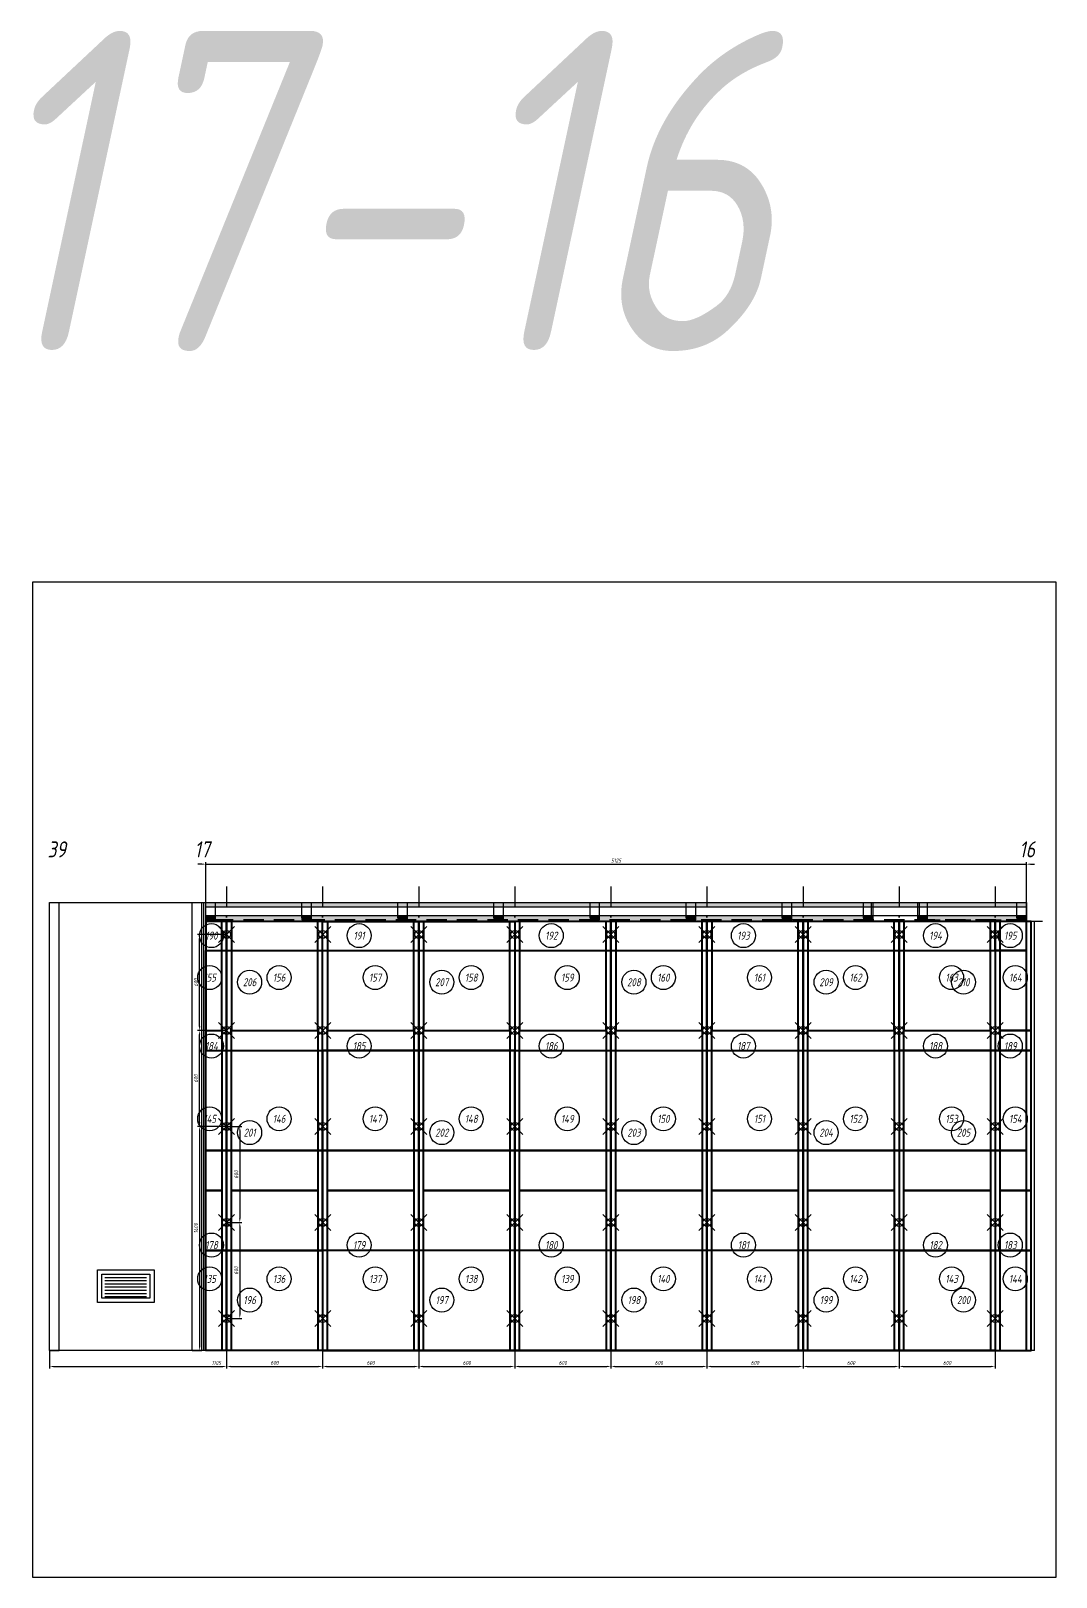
# Model space of a CAD drawing. Header units: millimetres. Extents: x -58926 to 122586, y -58688 to 8347.
# Drawn here: x 77054 to 83456, y -1320 to 8340 of the extents above; entities that cross this region are included whole.
import ezdxf
from ezdxf.enums import TextEntityAlignment as Align

# ---------------------------------------------------------------- set-up
doc = ezdxf.new("R2010")
doc.units = ezdxf.units.MM
doc.header["$PDMODE"] = 35
doc.header["$PDSIZE"] = 50
doc.linetypes.add('DASHDOT', pattern=[25.4, 12.7, -6.35, 0, -6.35])
doc.linetypes.add('DASHED', pattern=[19.05, 12.7, -6.35])
for name, color, linetype in [('01 Черновое', 7, 'Continuous'), ('02 ОВиК', 7, 'Continuous'), ('03 Потолок', 7, 'Continuous'), ('10 Перегородки', 7, 'Continuous'), ('101 Крепление', 7, 'Continuous'), ('101 Крепление размеры', 7, 'Continuous'), ('102 Звукоизоляция', 7, 'Continuous'), ('103 ГВЛ слой 1', 7, 'Continuous'), ('104 ГВЛ слой 2', 7, 'Continuous')]:
    doc.layers.add(name, color=color, linetype=linetype)
doc.layers.add('100 noprint', color=1, linetype='Continuous', plot=False)
doc.styles.get("Standard").update_dxf_attribs({"font": 'arial.ttf'})
doc.styles.add('ГОСТ-ISOCPEUR', font='isocpeui.ttf', dxfattribs={"width": 0.8})
doc.dimstyles.new('ISO-25', dxfattribs={"dimtxt": 2.5, "dimasz": 2.5, "dimexe": 1.25, "dimexo": 0.625, "dimtad": 1, "dimtxsty": 'Standard', "dimcen": 2.5, "dimadec": 0, "dimazin": 0, "dimtfac": 1, "dimtmove": 0, "dimatfit": 3, "dimfxl": 1, "dimarcsym": 0})

# ---------------------------------------------------------------- blocks, each defined once
blk = doc.blocks.new('*D245')
at = {"layer": '101 Крепление размеры', "color": 0, "lineweight": -2}
for p, q in [((78275.9, 1495.2), (78095.2, 1495.2)), ((78107.7, 1470.2), (78107.7, 120.2)), ((78275.9, 95.2), (78095.2, 95.2))]:
    blk.add_line(p, q, dxfattribs=at)
at = {"layer": '101 Крепление размеры', "color": 0}
for points in [[(78111.8, 1470.2), (78103.5, 1470.2), (78107.7, 1495.2)], [(78103.5, 120.2), (78111.8, 120.2), (78107.7, 95.2)]]:
    blk.add_solid(points, dxfattribs=at)
at = {"layer": 'Defpoints', "color": 0}
for p in [(78275.9, 1495.2), (78107.7, 95.2), (78275.9, 95.2)]:
    blk.add_point(p, dxfattribs=at)
at = {"layer": '101 Крепление размеры', "color": 0, "insert": (78085.2, 859.7), "char_height": 25, "attachment_point": 5, "rotation": 90, "style": 'ГОСТ-ISOCPEUR'}
blk.add_mtext('1400', dxfattribs=at)
blk = doc.blocks.new('*D246')
at = {"layer": '101 Крепление размеры', "color": 0, "lineweight": -2}
for p, q in [((78275.9, 2095.2), (78095.2, 2095.2)), ((78107.7, 1520.2), (78107.7, 2070.2)), ((78275.9, 1495.2), (78095.2, 1495.2))]:
    blk.add_line(p, q, dxfattribs=at)
at = {"layer": '101 Крепление размеры', "color": 0}
for points in [[(78111.8, 2070.2), (78103.5, 2070.2), (78107.7, 2095.2)], [(78103.5, 1520.2), (78111.8, 1520.2), (78107.7, 1495.2)]]:
    blk.add_solid(points, dxfattribs=at)
at = {"layer": 'Defpoints', "color": 0}
for p in [(78107.7, 2095.2), (78275.9, 2095.2), (78275.9, 1495.2)]:
    blk.add_point(p, dxfattribs=at)
at = {"layer": '101 Крепление размеры', "color": 0, "insert": (78085.2, 1795.2), "char_height": 25, "attachment_point": 5, "rotation": 90, "style": 'ГОСТ-ISOCPEUR'}
blk.add_mtext('600', dxfattribs=at)
blk = doc.blocks.new('*D247')
at = {"layer": '101 Крепление размеры', "color": 0, "lineweight": -2}
for p, q in [((78275.9, 2695.2), (78095.2, 2695.2)), ((78107.7, 2120.2), (78107.7, 2670.2)), ((78275.9, 2095.2), (78095.2, 2095.2))]:
    blk.add_line(p, q, dxfattribs=at)
at = {"layer": '101 Крепление размеры', "color": 0}
for points in [[(78111.8, 2670.2), (78103.5, 2670.2), (78107.7, 2695.2)], [(78103.5, 2120.2), (78111.8, 2120.2), (78107.7, 2095.2)]]:
    blk.add_solid(points, dxfattribs=at)
at = {"layer": 'Defpoints', "color": 0}
for p in [(78107.7, 2695.2), (78275.9, 2695.2), (78275.9, 2095.2)]:
    blk.add_point(p, dxfattribs=at)
at = {"layer": '101 Крепление размеры', "color": 0, "insert": (78085.2, 2395.2), "char_height": 25, "attachment_point": 5, "rotation": 90, "style": 'ГОСТ-ISOCPEUR'}
blk.add_mtext('600', dxfattribs=at)
blk = doc.blocks.new('*D248')
at = {"layer": '101 Крепление размеры', "color": 0, "lineweight": -2}
for p, q in [((78275.2, 1495.2), (78371.1, 1495.2)), ((78358.6, 1470.2), (78358.6, 920.2)), ((78275.9, 895.2), (78371.1, 895.2))]:
    blk.add_line(p, q, dxfattribs=at)
at = {"layer": '101 Крепление размеры', "color": 0}
for points in [[(78362.8, 1470.2), (78354.4, 1470.2), (78358.6, 1495.2)], [(78354.4, 920.2), (78362.8, 920.2), (78358.6, 895.2)]]:
    blk.add_solid(points, dxfattribs=at)
at = {"layer": 'Defpoints', "color": 0}
for p in [(78275.2, 1495.2), (78275.9, 895.2), (78358.6, 895.2)]:
    blk.add_point(p, dxfattribs=at)
at = {"layer": '101 Крепление размеры', "color": 0, "insert": (78336.1, 1195.2), "char_height": 25, "attachment_point": 5, "rotation": 90, "style": 'ГОСТ-ISOCPEUR'}
blk.add_mtext('600', dxfattribs=at)
blk = doc.blocks.new('*D249')
at = {"layer": '101 Крепление размеры', "color": 0, "lineweight": -2}
for p, q in [((78275.9, 895.2), (78371.1, 895.2)), ((78358.6, 870.2), (78358.6, 320.2)), ((78275.9, 295.2), (78371.1, 295.2))]:
    blk.add_line(p, q, dxfattribs=at)
at = {"layer": '101 Крепление размеры', "color": 0}
for points in [[(78362.8, 870.2), (78354.4, 870.2), (78358.6, 895.2)], [(78354.4, 320.2), (78362.8, 320.2), (78358.6, 295.2)]]:
    blk.add_solid(points, dxfattribs=at)
at = {"layer": 'Defpoints', "color": 0}
for p in [(78275.9, 895.2), (78275.9, 295.2), (78358.6, 295.2)]:
    blk.add_point(p, dxfattribs=at)
at = {"layer": '101 Крепление размеры', "color": 0, "insert": (78336.1, 595.2), "char_height": 25, "attachment_point": 5, "rotation": 90, "style": 'ГОСТ-ISOCPEUR'}
blk.add_mtext('600', dxfattribs=at)
blk = doc.blocks.new('*D250')
at = {"layer": '101 Крепление размеры', "color": 0, "lineweight": -2}
for p, q in [((77170.9, 95.2), (77170.9, -17.5)), ((78275.9, 95.2), (78275.9, -17.5)), ((77195.9, -5), (78250.9, -5))]:
    blk.add_line(p, q, dxfattribs=at)
at = {"layer": '101 Крепление размеры', "color": 0}
for points in [[(77195.9, -0.9), (77195.9, -9.2), (77170.9, -5)], [(78250.9, -9.2), (78250.9, -0.9), (78275.9, -5)]]:
    blk.add_solid(points, dxfattribs=at)
at = {"layer": 'Defpoints', "color": 0}
for p in [(77170.9, 95.2), (78275.9, 95.2), (78275.9, -5)]:
    blk.add_point(p, dxfattribs=at)
at = {"layer": '101 Крепление размеры', "color": 0, "insert": (78211.9, 17.5), "char_height": 25, "attachment_point": 5, "style": 'ГОСТ-ISOCPEUR'}
blk.add_mtext('1105', dxfattribs=at)
blk = doc.blocks.new('*D251')
at = {"layer": '101 Крепление размеры', "color": 0, "lineweight": -2}
for p, q in [((78275.9, 95.2), (78275.9, -16.8)), ((78875.9, 95.2), (78875.9, -16.8)), ((78300.9, -4.3), (78850.9, -4.3))]:
    blk.add_line(p, q, dxfattribs=at)
at = {"layer": '101 Крепление размеры', "color": 0}
for points in [[(78300.9, -0.1), (78300.9, -8.4), (78275.9, -4.3)], [(78850.9, -8.4), (78850.9, -0.1), (78875.9, -4.3)]]:
    blk.add_solid(points, dxfattribs=at)
at = {"layer": 'Defpoints', "color": 0}
for p in [(78275.9, 95.2), (78875.9, 95.2), (78875.9, -4.3)]:
    blk.add_point(p, dxfattribs=at)
at = {"layer": '101 Крепление размеры', "color": 0, "insert": (78575.9, 18.2), "char_height": 25, "attachment_point": 5, "style": 'ГОСТ-ISOCPEUR'}
blk.add_mtext('600', dxfattribs=at)
blk = doc.blocks.new('*D252')
at = {"layer": '101 Крепление размеры', "color": 0, "lineweight": -2}
for p, q in [((78875.9, 95.2), (78875.9, -16.8)), ((79475.9, 95.2), (79475.9, -16.8)), ((78900.9, -4.3), (79450.9, -4.3))]:
    blk.add_line(p, q, dxfattribs=at)
at = {"layer": '101 Крепление размеры', "color": 0}
for points in [[(78900.9, -0.1), (78900.9, -8.4), (78875.9, -4.3)], [(79450.9, -8.4), (79450.9, -0.1), (79475.9, -4.3)]]:
    blk.add_solid(points, dxfattribs=at)
at = {"layer": 'Defpoints', "color": 0}
for p in [(78875.9, 95.2), (79475.9, 95.2), (79475.9, -4.3)]:
    blk.add_point(p, dxfattribs=at)
at = {"layer": '101 Крепление размеры', "color": 0, "insert": (79175.9, 18.2), "char_height": 25, "attachment_point": 5, "style": 'ГОСТ-ISOCPEUR'}
blk.add_mtext('600', dxfattribs=at)
blk = doc.blocks.new('*D253')
at = {"layer": '101 Крепление размеры', "color": 0, "lineweight": -2}
for p, q in [((79475.9, 95.2), (79475.9, -16.8)), ((80075.9, 95.2), (80075.9, -16.8)), ((79500.9, -4.3), (80050.9, -4.3))]:
    blk.add_line(p, q, dxfattribs=at)
at = {"layer": '101 Крепление размеры', "color": 0}
for points in [[(79500.9, -0.1), (79500.9, -8.4), (79475.9, -4.3)], [(80050.9, -8.4), (80050.9, -0.1), (80075.9, -4.3)]]:
    blk.add_solid(points, dxfattribs=at)
at = {"layer": 'Defpoints', "color": 0}
for p in [(79475.9, 95.2), (80075.9, 95.2), (80075.9, -4.3)]:
    blk.add_point(p, dxfattribs=at)
at = {"layer": '101 Крепление размеры', "color": 0, "insert": (79775.9, 18.2), "char_height": 25, "attachment_point": 5, "style": 'ГОСТ-ISOCPEUR'}
blk.add_mtext('600', dxfattribs=at)
blk = doc.blocks.new('*D254')
at = {"layer": '101 Крепление размеры', "color": 0, "lineweight": -2}
for p, q in [((80075.9, 95.2), (80075.9, -16.8)), ((80675.9, 95.2), (80675.9, -16.8)), ((80100.9, -4.3), (80650.9, -4.3))]:
    blk.add_line(p, q, dxfattribs=at)
at = {"layer": '101 Крепление размеры', "color": 0}
for points in [[(80100.9, -0.1), (80100.9, -8.4), (80075.9, -4.3)], [(80650.9, -8.4), (80650.9, -0.1), (80675.9, -4.3)]]:
    blk.add_solid(points, dxfattribs=at)
at = {"layer": 'Defpoints', "color": 0}
for p in [(80075.9, 95.2), (80675.9, 95.2), (80675.9, -4.3)]:
    blk.add_point(p, dxfattribs=at)
at = {"layer": '101 Крепление размеры', "color": 0, "insert": (80375.9, 18.2), "char_height": 25, "attachment_point": 5, "style": 'ГОСТ-ISOCPEUR'}
blk.add_mtext('600', dxfattribs=at)
blk = doc.blocks.new('*D255')
at = {"layer": '101 Крепление размеры', "color": 0, "lineweight": -2}
for p, q in [((80675.9, 95.2), (80675.9, -16.8)), ((81275.9, 95.2), (81275.9, -16.8)), ((80700.9, -4.3), (81250.9, -4.3))]:
    blk.add_line(p, q, dxfattribs=at)
at = {"layer": '101 Крепление размеры', "color": 0}
for points in [[(80700.9, -0.1), (80700.9, -8.4), (80675.9, -4.3)], [(81250.9, -8.4), (81250.9, -0.1), (81275.9, -4.3)]]:
    blk.add_solid(points, dxfattribs=at)
at = {"layer": 'Defpoints', "color": 0}
for p in [(80675.9, 95.2), (81275.9, 95.2), (81275.9, -4.3)]:
    blk.add_point(p, dxfattribs=at)
at = {"layer": '101 Крепление размеры', "color": 0, "insert": (80975.9, 18.2), "char_height": 25, "attachment_point": 5, "style": 'ГОСТ-ISOCPEUR'}
blk.add_mtext('600', dxfattribs=at)
blk = doc.blocks.new('*D256')
at = {"layer": '101 Крепление размеры', "color": 0, "lineweight": -2}
for p, q in [((81275.9, 95.2), (81275.9, -16.8)), ((81875.9, 95.2), (81875.9, -16.8)), ((81300.9, -4.3), (81850.9, -4.3))]:
    blk.add_line(p, q, dxfattribs=at)
at = {"layer": '101 Крепление размеры', "color": 0}
for points in [[(81300.9, -0.1), (81300.9, -8.4), (81275.9, -4.3)], [(81850.9, -8.4), (81850.9, -0.1), (81875.9, -4.3)]]:
    blk.add_solid(points, dxfattribs=at)
at = {"layer": 'Defpoints', "color": 0}
for p in [(81275.9, 95.2), (81875.9, 95.2), (81875.9, -4.3)]:
    blk.add_point(p, dxfattribs=at)
at = {"layer": '101 Крепление размеры', "color": 0, "insert": (81575.9, 18.2), "char_height": 25, "attachment_point": 5, "style": 'ГОСТ-ISOCPEUR'}
blk.add_mtext('600', dxfattribs=at)
blk = doc.blocks.new('*D257')
at = {"layer": '101 Крепление размеры', "color": 0, "lineweight": -2}
for p, q in [((81875.9, 95.2), (81875.9, -16.8)), ((82475.9, 95.2), (82475.9, -16.8)), ((81900.9, -4.3), (82450.9, -4.3))]:
    blk.add_line(p, q, dxfattribs=at)
at = {"layer": '101 Крепление размеры', "color": 0}
for points in [[(81900.9, -0.1), (81900.9, -8.4), (81875.9, -4.3)], [(82450.9, -8.4), (82450.9, -0.1), (82475.9, -4.3)]]:
    blk.add_solid(points, dxfattribs=at)
at = {"layer": 'Defpoints', "color": 0}
for p in [(81875.9, 95.2), (82475.9, 95.2), (82475.9, -4.3)]:
    blk.add_point(p, dxfattribs=at)
at = {"layer": '101 Крепление размеры', "color": 0, "insert": (82175.9, 18.2), "char_height": 25, "attachment_point": 5, "style": 'ГОСТ-ISOCPEUR'}
blk.add_mtext('600', dxfattribs=at)
blk = doc.blocks.new('*D258')
at = {"layer": '101 Крепление размеры', "color": 0, "lineweight": -2}
for p, q in [((82475.9, 95.2), (82475.9, -16.8)), ((83075.9, 95.2), (83075.9, -16.8)), ((82500.9, -4.3), (83050.9, -4.3))]:
    blk.add_line(p, q, dxfattribs=at)
at = {"layer": '101 Крепление размеры', "color": 0}
for points in [[(82500.9, -0.1), (82500.9, -8.4), (82475.9, -4.3)], [(83050.9, -8.4), (83050.9, -0.1), (83075.9, -4.3)]]:
    blk.add_solid(points, dxfattribs=at)
at = {"layer": 'Defpoints', "color": 0}
for p in [(82475.9, 95.2), (83075.9, 95.2), (83075.9, -4.3)]:
    blk.add_point(p, dxfattribs=at)
at = {"layer": '101 Крепление размеры', "color": 0, "insert": (82775.9, 18.2), "char_height": 25, "attachment_point": 5, "style": 'ГОСТ-ISOCPEUR'}
blk.add_mtext('600', dxfattribs=at)
blk = doc.blocks.new('*D414')
at = {"layer": '01 Черновое', "color": 0, "lineweight": -2}
for p, q in [((78120.9, 3134.1), (78095.9, 3134.1)), ((78145.9, 2895.2), (78145.9, 3146.6)), ((78145.9, 3134.1), (83270.9, 3134.1)), ((83270.9, 2895.2), (83270.9, 3146.6)), ((83295.9, 3134.1), (83320.9, 3134.1))]:
    blk.add_line(p, q, dxfattribs=at)
at = {"layer": '01 Черновое', "color": 0}
for points in [[(78120.9, 3129.9), (78120.9, 3138.3), (78145.9, 3134.1)], [(83295.9, 3138.3), (83295.9, 3129.9), (83270.9, 3134.1)]]:
    blk.add_solid(points, dxfattribs=at)
at = {"layer": 'Defpoints', "color": 0}
for p in [(83270.9, 3134.1), (78145.9, 2895.2), (83270.9, 2895.2)]:
    blk.add_point(p, dxfattribs=at)
at = {"layer": '01 Черновое', "color": 0, "insert": (80708.4, 3156.6), "char_height": 25, "attachment_point": 5, "style": 'ГОСТ-ISOCPEUR'}
blk.add_mtext('5125', dxfattribs=at)

msp = doc.modelspace()

# ---------------------------------------------------------------- hatches: boundary and pattern name
at = {"layer": '03 Потолок', "lineweight": -2}
for points in [[(83270.867, 2867.176), (83270.867, 2895.176), (78145.867, 2895.176), (78145.867, 2867.176)], [(78205.867, 2785.176), (78205.867, 2812.176), (78145.867, 2812.176), (78145.867, 2785.176)], [(78805.867, 2785.176), (78805.867, 2812.176), (78745.867, 2812.176), (78745.867, 2785.176)], [(79405.867, 2785.176), (79405.867, 2812.176), (79345.867, 2812.176), (79345.867, 2785.176)], [(80005.867, 2785.176), (80005.867, 2812.176), (79945.867, 2812.176), (79945.867, 2785.176)], [(80605.867, 2785.176), (80605.867, 2812.176), (80545.867, 2812.176), (80545.867, 2785.176)], [(81205.867, 2785.176), (81205.867, 2812.176), (81145.867, 2812.176), (81145.867, 2785.176)], [(81805.867, 2785.176), (81805.867, 2812.176), (81745.867, 2812.176), (81745.867, 2785.176)], [(82313.367, 2785.176), (82313.367, 2812.176), (82253.367, 2812.176), (82253.367, 2785.176)], [(82653.367, 2785.176), (82653.367, 2812.176), (82593.367, 2812.176), (82593.367, 2785.176)], [(83210.867, 2785.176), (83210.867, 2812.176), (82653.367, 2812.176), (82653.367, 2785.176)], [(83270.867, 2785.176), (83270.867, 2812.176), (83210.867, 2812.176), (83210.867, 2785.176)]]:
    msp.add_hatch(color=256, dxfattribs=at).paths.add_polyline_path(points)
h = msp.add_hatch(color=256, dxfattribs=at)
h.paths.add_polyline_path([(82253.367, 2785.176), (82253.367, 2812.176), (81805.867, 2812.176), (81805.867, 2785.176)])
h.paths.add_polyline_path([(81745.867, 2785.176), (81745.867, 2812.176), (81205.867, 2812.176), (81205.867, 2785.176)])
h.paths.add_polyline_path([(81145.867, 2785.176), (81145.867, 2812.176), (80605.867, 2812.176), (80605.867, 2797.676), (80605.867, 2785.176)])
h.paths.add_polyline_path([(80545.867, 2785.176), (80545.867, 2812.176), (80005.867, 2812.176), (80005.867, 2785.176)])
h.paths.add_polyline_path([(79945.867, 2785.176), (79945.867, 2812.176), (79405.867, 2812.176), (79405.867, 2785.176)])
h.paths.add_polyline_path([(79345.867, 2785.176), (79345.867, 2812.176), (78805.867, 2812.176), (78805.867, 2797.676), (78805.867, 2785.176)])
h.paths.add_polyline_path([(78745.867, 2785.176), (78745.867, 2812.176), (78205.867, 2812.176), (78205.867, 2797.676), (78205.867, 2785.176)])

# ---------------------------------------------------------------- linework, layer by layer
at = {"layer": '01 Черновое', "linetype": 'DASHDOT', "ltscale": 10}
for p, q in [((78275.867, 2995.176), (78275.867, -4.283)), ((78875.867, 2995.176), (78875.867, -4.283)), ((79475.867, 2995.176), (79475.867, -4.283)), ((80075.867, 2995.176), (80075.867, -4.283)), ((80675.867, 2995.176), (80675.867, -4.283)), ((81275.867, 2995.176), (81275.867, -4.283)), ((81875.867, 2995.176), (81875.867, -4.283)), ((82475.867, 2995.176), (82475.867, -4.283)), ((83075.867, 2995.176), (83075.867, -4.283))]:
    msp.add_line(p, q, dxfattribs=at)
at = {"layer": '01 Черновое'}
msp.add_lwpolyline([(77170.867, 95.176), (77170.867, 2895.176), (83270.867, 2895.176), (83270.867, 95.176)], close=True, dxfattribs=at)
at = {"layer": '02 ОВиК'}
for p, q in [((77515.867, 552.176), (77775.867, 552.176)), ((77515.867, 552.176), (77775.867, 552.176)), ((77515.867, 532.176), (77775.867, 532.176)), ((77515.867, 532.176), (77775.867, 532.176)), ((77515.867, 512.176), (77775.867, 512.176)), ((77515.867, 512.176), (77775.867, 512.176)), ((77515.867, 492.176), (77775.867, 492.176)), ((77515.867, 492.176), (77775.867, 492.176)), ((77515.867, 472.176), (77775.867, 472.176)), ((77515.867, 472.176), (77775.867, 472.176)), ((77515.867, 452.176), (77775.867, 452.176)), ((77515.867, 452.176), (77775.867, 452.176)), ((77515.867, 432.176), (77775.867, 432.176)), ((77515.867, 432.176), (77775.867, 432.176))]:
    msp.add_line(p, q, dxfattribs=at)
msp.add_lwpolyline([(77468.867, 395.176), (77468.867, 599.176), (77822.867, 599.176), (77822.867, 395.176)], close=True, dxfattribs=at)
msp.add_lwpolyline([(77468.867, 395.176), (77468.867, 599.176), (77822.867, 599.176), (77822.867, 395.176)], close=True, dxfattribs=at)
at = {"layer": '02 ОВиК', "flags": 128}
msp.add_lwpolyline([(77495.867, 422.176), (77495.867, 572.176), (77795.867, 572.176), (77795.867, 422.176)], close=True, dxfattribs=at)
msp.add_lwpolyline([(77495.867, 422.176), (77495.867, 572.176), (77795.867, 572.176), (77795.867, 422.176)], close=True, dxfattribs=at)
at = {"layer": '03 Потолок', "ltscale": 10}
for p, q in [((78145.867, 2895.176), (83270.867, 2895.176)), ((78145.867, 2867.176), (83270.867, 2867.176)), ((83270.867, 2775.676), (78145.867, 2775.676)), ((83371.101, 2775.676), (78145.867, 2775.676))]:
    msp.add_line(p, q, dxfattribs=at)
at = {"layer": '03 Потолок', "lineweight": -2}
for p, q in [((78145.867, 2785.176), (78145.867, 2895.176)), ((82313.367, 2812.176), (78145.867, 2812.176)), ((78205.867, 2785.176), (78205.867, 2895.176)), ((78745.867, 2797.676), (78745.867, 2895.176)), ((78805.867, 2797.676), (78805.867, 2895.176)), ((79345.867, 2797.676), (79345.867, 2895.176)), ((79405.867, 2797.676), (79405.867, 2895.176)), ((79945.867, 2797.676), (79945.867, 2895.176)), ((80005.867, 2797.676), (80005.867, 2895.176)), ((80545.867, 2797.676), (80545.867, 2895.176)), ((80605.867, 2797.676), (80605.867, 2895.176)), ((81145.867, 2797.676), (81145.867, 2895.176)), ((81205.867, 2797.676), (81205.867, 2895.176)), ((81745.867, 2797.676), (81745.867, 2895.176)), ((81805.867, 2797.676), (81805.867, 2895.176)), ((82253.367, 2797.676), (82253.367, 2895.176)), ((82303.867, 2785.176), (82303.867, 2895.176)), ((82313.367, 2797.676), (82313.367, 2895.176)), ((83270.867, 2812.176), (82313.367, 2812.176)), ((82593.367, 2785.176), (82593.367, 2895.176)), ((82602.867, 2785.176), (82602.867, 2895.176)), ((82653.367, 2797.676), (82653.367, 2895.176)), ((83210.867, 2797.676), (83210.867, 2895.176)), ((83270.867, 2775.676), (83270.867, 2895.176))]:
    msp.add_line(p, q, dxfattribs=at)
at = {"layer": '03 Потолок', "linetype": 'DASHED', "ltscale": 10}
for p, q in [((83270.867, 2785.176), (78145.867, 2785.176)), ((82605.867, 2785.176), (83270.867, 2785.176))]:
    msp.add_line(p, q, dxfattribs=at)
at = {"layer": '03 Потолок', "lineweight": -2}
for points in [[(78205.867, 2785.176), (78205.867, 2812.176), (78145.867, 2812.176), (78145.867, 2785.176)], [(78805.867, 2785.176), (78805.867, 2812.176), (78745.867, 2812.176), (78745.867, 2785.176)], [(79405.867, 2785.176), (79405.867, 2812.176), (79345.867, 2812.176), (79345.867, 2785.176)], [(80005.867, 2785.176), (80005.867, 2812.176), (79945.867, 2812.176), (79945.867, 2785.176)], [(80605.867, 2785.176), (80605.867, 2812.176), (80545.867, 2812.176), (80545.867, 2785.176)], [(81205.867, 2785.176), (81205.867, 2812.176), (81145.867, 2812.176), (81145.867, 2785.176)], [(81805.867, 2785.176), (81805.867, 2812.176), (81745.867, 2812.176), (81745.867, 2785.176)], [(82313.367, 2785.176), (82313.367, 2812.176), (82253.367, 2812.176), (82253.367, 2785.176)], [(82653.367, 2785.176), (82653.367, 2812.176), (82593.367, 2812.176), (82593.367, 2785.176)], [(83270.867, 2785.176), (83270.867, 2812.176), (83210.867, 2812.176), (83210.867, 2785.176)]]:
    msp.add_lwpolyline(points, close=True, dxfattribs=at)
at = {"layer": '10 Перегородки'}
for p, q in [((77170.867, 95.176), (77170.867, 2895.176)), ((77170.867, 2895.176), (77230.867, 2895.176)), ((77230.867, 95.176), (77230.867, 2895.176)), ((78060.867, 95.176), (78060.867, 2895.176)), ((78060.867, 2895.176), (78120.867, 2895.176)), ((78120.867, 95.176), (78120.867, 2895.176)), ((78133.367, 95.176), (78133.367, 2895.176)), ((78145.867, 95.176), (78145.867, 2895.176)), ((77170.867, 95.176), (77230.867, 95.176)), ((78060.867, 95.176), (78120.867, 95.176))]:
    msp.add_line(p, q, dxfattribs=at)
at = {"layer": '10 Перегородки', "linetype": 'Continuous', "ltscale": 10}
for p, q in [((83300.867, 2775.676), (83300.867, 95.176)), ((83320.867, 95.176), (83320.867, 2775.676)), ((83320.867, 95.176), (83270.867, 95.176))]:
    msp.add_line(p, q, dxfattribs=at)
at = {"layer": '100 noprint'}
msp.add_lwpolyline([(77063.281, 4896.337), (77063.281, -1320.331), (83456.237, -1320.331), (83456.237, 4896.337)], close=True, dxfattribs=at)
at = {"layer": '101 Крепление', "color": 5}
for points in [[(78245.867, 2775.676), (78245.867, 95.176), (78305.867, 95.176), (78305.867, 2775.676)], [(78845.867, 2775.676), (78845.867, 95.176), (78905.867, 95.176), (78905.867, 2775.676)], [(79445.867, 2775.676), (79445.867, 95.176), (79505.867, 95.176), (79505.867, 2775.676)], [(80045.867, 2775.676), (80045.867, 95.176), (80105.867, 95.176), (80105.867, 2775.676)], [(80645.867, 2775.676), (80645.867, 95.176), (80705.867, 95.176), (80705.867, 2775.676)], [(81245.867, 2775.676), (81245.867, 95.176), (81305.867, 95.176), (81305.867, 2775.676)], [(81845.867, 2775.676), (81845.867, 95.176), (81905.867, 95.176), (81905.867, 2775.676)], [(82445.867, 2775.676), (82445.867, 95.176), (82505.867, 95.176), (82505.867, 2775.676)], [(83045.867, 2775.676), (83045.867, 95.176), (83105.867, 95.176), (83105.867, 2775.676)], [(83270.867, 2775.676), (83270.867, 95.176), (83300.867, 95.176), (83300.867, 2775.676)]]:
    msp.add_lwpolyline(points, close=True, dxfattribs=at)
for p in [(78276.18, 2695.176), (78876.18, 2695.176), (79476.18, 2695.176), (80076.18, 2695.176), (80676.18, 2695.176), (81276.18, 2695.176), (81876.18, 2695.176), (82476.18, 2695.176), (83076.18, 2695.176), (78276.18, 2095.176), (78876.18, 2095.176), (79476.18, 2095.176), (80076.18, 2095.176), (80676.18, 2095.176), (81276.18, 2095.176), (81876.18, 2095.176), (82476.18, 2095.176), (83076.18, 2095.176), (78276.18, 1495.176), (78876.18, 1495.176), (79476.18, 1495.176), (80076.18, 1495.176), (80676.18, 1495.176), (81276.18, 1495.176), (81876.18, 1495.176), (82476.18, 1495.176), (83076.18, 1495.176), (78276.18, 895.176), (78876.18, 895.176), (79476.18, 895.176), (80076.18, 895.176), (80676.18, 895.176), (81276.18, 895.176), (81876.18, 895.176), (82476.18, 895.176), (83076.18, 895.176), (78276.18, 295.176), (78876.18, 295.176), (79476.18, 295.176), (80076.18, 295.176), (80676.18, 295.176), (81276.18, 295.176), (81876.18, 295.176), (82476.18, 295.176), (83076.18, 295.176)]:
    msp.add_point(p, dxfattribs=at)
at = {"layer": '102 Звукоизоляция', "color": 74, "linetype": 'Continuous', "lineweight": 40, "ltscale": 10, "flags": 128}
for points in [[(78145.867, 2775.676), (78145.867, 2095.176), (78245.867, 2095.176), (78245.867, 2775.676)], [(78305.867, 2775.676), (78305.867, 2095.176), (78845.867, 2095.176), (78845.867, 2775.676)], [(78905.867, 2775.676), (78905.867, 2095.176), (79445.867, 2095.176), (79445.867, 2775.676)], [(79505.867, 2775.676), (79505.867, 2095.176), (80045.867, 2095.176), (80045.867, 2775.676)], [(80105.867, 2775.676), (80105.867, 2095.176), (80645.867, 2095.176), (80645.867, 2775.676)], [(80705.867, 2775.676), (80705.867, 2095.176), (81245.867, 2095.176), (81245.867, 2775.676)], [(81305.867, 2775.676), (81305.867, 2095.176), (81845.867, 2095.176), (81845.867, 2775.676)], [(81905.867, 2775.676), (81905.867, 2095.176), (82445.867, 2095.176), (82445.867, 2775.676)], [(82505.867, 2775.676), (82505.867, 2095.176), (83045.867, 2095.176), (83045.867, 2775.676)], [(83105.867, 2775.676), (83105.867, 2095.176), (83300.867, 2095.176), (83300.867, 2775.676)], [(78245.867, 2095.176), (78245.867, 1095.176), (78145.867, 1095.176), (78145.867, 2095.176)], [(78845.867, 1095.176), (78305.867, 1095.176), (78305.867, 2095.176), (78845.867, 2095.176)], [(79445.867, 1095.176), (78905.867, 1095.176), (78905.867, 2095.176), (79445.867, 2095.176)], [(80045.867, 1095.176), (79505.867, 1095.176), (79505.867, 2095.176), (80045.867, 2095.176)], [(80645.867, 1095.176), (80105.867, 1095.176), (80105.867, 2095.176), (80645.867, 2095.176)], [(81245.867, 1095.176), (80705.867, 1095.176), (80705.867, 2095.176), (81245.867, 2095.176)], [(81845.867, 1095.176), (81305.867, 1095.176), (81305.867, 2095.176), (81845.867, 2095.176)], [(82445.867, 1095.176), (81905.867, 1095.176), (81905.867, 2095.176), (82445.867, 2095.176)], [(83045.867, 1095.176), (82505.867, 1095.176), (82505.867, 2095.176), (83045.867, 2095.176)], [(83105.867, 2095.176), (83105.867, 1095.176), (83300.867, 1095.176), (83300.867, 2095.176)], [(78245.867, 1095.176), (78245.867, 95.176), (78145.867, 95.176), (78145.867, 1095.176)], [(78845.867, 95.176), (78305.867, 95.176), (78305.867, 1095.176), (78845.867, 1095.176)], [(79445.867, 95.176), (78905.867, 95.176), (78905.867, 1095.176), (79445.867, 1095.176)], [(80045.867, 95.176), (79505.867, 95.176), (79505.867, 1095.176), (80045.867, 1095.176)], [(80645.867, 95.176), (80105.867, 95.176), (80105.867, 1095.176), (80645.867, 1095.176)], [(81245.867, 95.176), (80705.867, 95.176), (80705.867, 1095.176), (81245.867, 1095.176)], [(81845.867, 95.176), (81305.867, 95.176), (81305.867, 1095.176), (81845.867, 1095.176)], [(82445.867, 95.176), (81905.867, 95.176), (81905.867, 1095.176), (82445.867, 1095.176)], [(83045.867, 95.176), (82505.867, 95.176), (82505.867, 1095.176), (83045.867, 1095.176)], [(83105.867, 1095.176), (83105.867, 95.176), (83300.867, 95.176), (83300.867, 1095.176)]]:
    msp.add_lwpolyline(points, close=True, dxfattribs=at)
at = {"layer": '102 Звукоизоляция', "color": 74}
for centre in [(78170.661, 2425.396), (78603.747, 2425.396), (79203.747, 2425.396), (79803.747, 2425.396), (80403.747, 2425.396), (81003.747, 2425.396), (81603.747, 2425.396), (82203.747, 2425.396), (82803.747, 2425.396), (83201.763, 2425.396), (78170.661, 1542.955), (78603.747, 1542.955), (79203.747, 1542.955), (79803.747, 1542.955), (80403.747, 1542.955), (81003.747, 1542.955), (81603.747, 1542.955), (82203.747, 1542.955), (82803.747, 1542.955), (83201.763, 1542.955), (78170.661, 542.955), (78603.747, 542.955), (79203.747, 542.955), (79803.747, 542.955), (80403.747, 542.955), (81003.747, 542.955), (81603.747, 542.955), (82203.747, 542.955), (82803.747, 542.955), (83201.763, 542.955)]:
    msp.add_circle(centre, 75, dxfattribs=at)
at = {"layer": '103 ГВЛ слой 1', "color": 6, "lineweight": 40}
for points in [[(78275.867, 2595.176), (78275.867, 2775.676), (78145.867, 2775.676), (78145.867, 2595.176)], [(78275.867, 2775.676), (78275.867, 2595.176), (79475.867, 2595.176), (79475.867, 2775.676)], [(79475.867, 2775.676), (79475.867, 2595.176), (80675.867, 2595.176), (80675.867, 2775.676)], [(80675.867, 2775.676), (80675.867, 2595.176), (81875.867, 2595.176), (81875.867, 2775.676)], [(81875.867, 2775.676), (81875.867, 2595.176), (83075.867, 2595.176), (83075.867, 2775.676)], [(83075.867, 2775.676), (83075.867, 2595.176), (83270.867, 2595.176), (83270.867, 2775.676)], [(78275.867, 2595.176), (78275.867, 1345.176), (78145.867, 1345.176), (78145.867, 2595.176)], [(78275.867, 2595.176), (79475.867, 2595.176), (79475.867, 1345.176), (78275.867, 1345.176)], [(79475.867, 2595.176), (80675.867, 2595.176), (80675.867, 1345.176), (79475.867, 1345.176)], [(80675.867, 2595.176), (81875.867, 2595.176), (81875.867, 1345.176), (80675.867, 1345.176)], [(81875.867, 2595.176), (83075.867, 2595.176), (83075.867, 1345.176), (81875.867, 1345.176)], [(83075.867, 2595.176), (83075.867, 1345.176), (83270.867, 1345.176), (83270.867, 2595.176)], [(78275.867, 1345.176), (78275.867, 95.176), (78145.867, 95.176), (78145.867, 1345.176)], [(78275.867, 1345.176), (79475.867, 1345.176), (79475.867, 95.176), (78275.867, 95.176)], [(79475.867, 1345.176), (80675.867, 1345.176), (80675.867, 95.176), (79475.867, 95.176)], [(80675.867, 1345.176), (81875.867, 1345.176), (81875.867, 95.176), (80675.867, 95.176)], [(81875.867, 1345.176), (83075.867, 1345.176), (83075.867, 95.176), (81875.867, 95.176)], [(83075.867, 1345.176), (83075.867, 95.176), (83270.867, 95.176), (83270.867, 1345.176)]]:
    msp.add_lwpolyline(points, close=True, dxfattribs=at)
at = {"layer": '103 ГВЛ слой 1', "color": 6}
for centre in [(78181.511, 2687.385), (79103.657, 2687.385), (80303.657, 2687.385), (81503.657, 2687.385), (82703.657, 2687.385), (83170.275, 2687.385), (78181.511, 1997.668), (79103.657, 1997.668), (80303.657, 1997.668), (81503.657, 1997.668), (82703.657, 1997.668), (83170.275, 1997.668), (78181.511, 754.168), (79103.657, 754.168), (80303.657, 754.168), (81503.657, 754.168), (82703.657, 754.168), (83170.275, 754.168)]:
    msp.add_circle(centre, 75, dxfattribs=at)
at = {"layer": '104 ГВЛ слой 2', "color": 3, "lineweight": 40}
for points in [[(78875.867, 1970.176), (78875.867, 2775.676), (78145.867, 2775.676), (78145.867, 1970.176)], [(78875.867, 1970.176), (78875.867, 2775.676), (80075.867, 2775.676), (80075.867, 1970.176)], [(80075.867, 2775.676), (80075.867, 1970.176), (81275.867, 1970.176), (81275.867, 2775.676)], [(81275.867, 2775.676), (81275.867, 1970.176), (82475.867, 1970.176), (82475.867, 2775.676)], [(82475.867, 2775.676), (82475.867, 1970.176), (83300.867, 1970.176), (83300.867, 2775.676)], [(78875.867, 1970.176), (78875.867, 720.176), (78145.867, 720.176), (78145.867, 1970.176)], [(78875.867, 1970.176), (80075.867, 1970.176), (80075.867, 720.176), (78875.867, 720.176)], [(80075.867, 1970.176), (81275.867, 1970.176), (81275.867, 720.176), (80075.867, 720.176)], [(81275.867, 1970.176), (82475.867, 1970.176), (82475.867, 720.176), (81275.867, 720.176)], [(82475.867, 1970.176), (82475.867, 720.176), (83300.867, 720.176), (83300.867, 1970.176)], [(78875.867, 720.176), (78875.867, 95.176), (78145.867, 95.176), (78145.867, 720.176)], [(78875.867, 720.176), (78875.867, 95.176), (80075.867, 95.176), (80075.867, 720.176)], [(80075.867, 720.176), (80075.867, 95.176), (81275.867, 95.176), (81275.867, 720.176)], [(81275.867, 720.176), (81275.867, 95.176), (82475.867, 95.176), (82475.867, 720.176)], [(82475.867, 720.176), (82475.867, 95.176), (83300.867, 95.176), (83300.867, 720.176)]]:
    msp.add_lwpolyline(points, close=True, dxfattribs=at)
at = {"layer": '104 ГВЛ слой 2', "color": 3}
for centre in [(78419.892, 2396.347), (79619.892, 2396.347), (80819.892, 2396.347), (82019.892, 2396.347), (82878.554, 2396.347), (78419.892, 1456.704), (79619.892, 1456.704), (80819.892, 1456.704), (82019.892, 1456.704), (82878.554, 1456.704), (78419.892, 410.504), (79619.892, 410.504), (80819.892, 410.504), (82019.892, 410.504), (82878.554, 410.504)]:
    msp.add_circle(centre, 75, dxfattribs=at)

# ---------------------------------------------------------------- texts
at = {"layer": '01 Черновое', "style": 'ГОСТ-ISOCPEUR', "width": 0.8}
for s, p in [('39', (77215.311, 3226.61)), ('17', (78123.471, 3226.61)), ('16', (83275.628, 3226.61))]:
    msp.add_text(s, height=100, dxfattribs=at).set_placement(p, align=Align.MIDDLE)
at = {"layer": '100 noprint', "style": 'ГОСТ-ISOCPEUR', "width": 0.8}
msp.add_text('17-16', height=2000, dxfattribs=at).set_placement((76693.291, 6340.216))
at = {"layer": '102 Звукоизоляция', "color": 74, "style": 'ГОСТ-ISOCPEUR', "width": 0.8}
for s, p in [('155', (78170.661, 2425.396)), ('156', (78603.747, 2425.396)), ('157', (79203.747, 2425.396)), ('158', (79803.747, 2425.396)), ('159', (80403.747, 2425.396)), ('160', (81003.747, 2425.396)), ('161', (81603.747, 2425.396)), ('162', (82203.747, 2425.396)), ('163', (82803.747, 2425.396)), ('164', (83201.763, 2425.396)), ('145', (78170.661, 1542.955)), ('146', (78603.747, 1542.955)), ('147', (79203.747, 1542.955)), ('148', (79803.747, 1542.955)), ('149', (80403.747, 1542.955)), ('150', (81003.747, 1542.955)), ('151', (81603.747, 1542.955)), ('152', (82203.747, 1542.955)), ('153', (82803.747, 1542.955)), ('154', (83201.763, 1542.955)), ('135', (78170.661, 542.955)), ('136', (78603.747, 542.955)), ('137', (79203.747, 542.955)), ('138', (79803.747, 542.955)), ('139', (80403.747, 542.955)), ('140', (81003.747, 542.955)), ('141', (81603.747, 542.955)), ('142', (82203.747, 542.955)), ('143', (82803.747, 542.955)), ('144', (83201.763, 542.955))]:
    msp.add_text(s, height=50, dxfattribs=at).set_placement(p, align=Align.MIDDLE)
at = {"layer": '103 ГВЛ слой 1', "color": 6, "style": 'ГОСТ-ISOCPEUR', "width": 0.8}
for s, p in [('190', (78181.511, 2687.385)), ('191', (79103.657, 2687.385)), ('192', (80303.657, 2687.385)), ('193', (81503.657, 2687.385)), ('194', (82703.657, 2687.385)), ('195', (83170.275, 2687.385)), ('184', (78181.511, 1997.668)), ('185', (79103.657, 1997.668)), ('186', (80303.657, 1997.668)), ('187', (81503.657, 1997.668)), ('188', (82703.657, 1997.668)), ('189', (83170.275, 1997.668)), ('178', (78181.511, 754.168)), ('179', (79103.657, 754.168)), ('180', (80303.657, 754.168)), ('181', (81503.657, 754.168)), ('182', (82703.657, 754.168)), ('183', (83170.275, 754.168))]:
    msp.add_text(s, height=50, dxfattribs=at).set_placement(p, align=Align.MIDDLE)
at = {"layer": '104 ГВЛ слой 2', "color": 3, "style": 'ГОСТ-ISOCPEUR', "width": 0.8}
for s, p in [('206', (78419.892, 2396.347)), ('207', (79619.892, 2396.347)), ('208', (80819.892, 2396.347)), ('209', (82019.892, 2396.347)), ('210', (82878.554, 2396.347)), ('201', (78419.892, 1456.704)), ('202', (79619.892, 1456.704)), ('203', (80819.892, 1456.704)), ('204', (82019.892, 1456.704)), ('205', (82878.554, 1456.704)), ('196', (78419.892, 410.504)), ('197', (79619.892, 410.504)), ('198', (80819.892, 410.504)), ('199', (82019.892, 410.504)), ('200', (82878.554, 410.504))]:
    msp.add_text(s, height=50, dxfattribs=at).set_placement(p, align=Align.MIDDLE)

# ---------------------------------------------------------------- dimensions: what is measured, and where the dimension line sits
at = {"layer": '01 Черновое'}
dim = msp.add_linear_dim(base=(83270.867, 3134.111), p1=(78145.867, 2895.176), p2=(83270.867, 2895.176), dimstyle='ISO-25', override={"dimtxt": 25, "dimasz": 25, "dimexe": 12.5, "dimexo": 0, "dimgap": 10, "dimtxsty": 'ГОСТ-ISOCPEUR'}, dxfattribs=at)
dim.commit()
dim.dimension.update_dxf_attribs({"geometry": '*D414', "text_midpoint": (80708.367, 3156.611)})
at = {"layer": '101 Крепление размеры'}
for base, p1, p2, picture, middle in [((78107.669, 2695.176), (78275.867, 2095.176), (78275.867, 2695.176), '*D247', (78085.169, 2395.176)), ((78107.669, 2095.176), (78275.867, 1495.176), (78275.867, 2095.176), '*D246', (78085.169, 1795.176)), ((78358.589, 895.176), (78275.242, 1495.176), (78275.867, 895.176), '*D248', (78336.089, 1195.176)), ((78358.589, 295.176), (78275.867, 895.176), (78275.867, 295.176), '*D249', (78336.089, 595.176))]:
    dim = msp.add_linear_dim(base=base, p1=p1, p2=p2, angle=90, dimstyle='ISO-25', override={"dimtxt": 25, "dimasz": 25, "dimexe": 12.5, "dimexo": 0, "dimgap": 10, "dimlfac": 1, "dimtxsty": 'ГОСТ-ISOCPEUR'}, dxfattribs=at)
    dim.commit()
    dim.dimension.update_dxf_attribs({"geometry": picture, "text_midpoint": middle})
dim = msp.add_linear_dim(base=(78107.669, 95.176), p1=(78275.867, 1495.176), p2=(78275.867, 95.176), angle=90, dimstyle='ISO-25', override={"dimtxt": 25, "dimasz": 25, "dimexe": 12.5, "dimexo": 0, "dimgap": 10, "dimlfac": 1, "dimtxsty": 'ГОСТ-ISOCPEUR'}, dxfattribs=at)
dim.commit()
dim.dimension.update_dxf_attribs({"geometry": '*D245', "text_midpoint": (78107.669, 859.707), "dimtype": 160})
dim = msp.add_linear_dim(base=(78275.867, -5.032), p1=(77170.867, 95.176), p2=(78275.867, 95.176), dimstyle='ISO-25', override={"dimtxt": 25, "dimasz": 25, "dimexe": 12.5, "dimexo": 0, "dimgap": 10, "dimlfac": 1, "dimtxsty": 'ГОСТ-ISOCPEUR'}, dxfattribs=at)
dim.commit()
dim.dimension.update_dxf_attribs({"geometry": '*D250', "text_midpoint": (78211.926, -5.032), "dimtype": 160})
for base, p1, p2, picture, middle in [((78875.867, -4.283), (78275.867, 95.176), (78875.867, 95.176), '*D251', (78575.867, 18.217)), ((79475.867, -4.283), (78875.867, 95.176), (79475.867, 95.176), '*D252', (79175.867, 18.217)), ((80075.867, -4.283), (79475.867, 95.176), (80075.867, 95.176), '*D253', (79775.867, 18.217)), ((80675.867, -4.283), (80075.867, 95.176), (80675.867, 95.176), '*D254', (80375.867, 18.217)), ((81275.867, -4.283), (80675.867, 95.176), (81275.867, 95.176), '*D255', (80975.867, 18.217)), ((81875.867, -4.283), (81275.867, 95.176), (81875.867, 95.176), '*D256', (81575.867, 18.217)), ((82475.867, -4.283), (81875.867, 95.176), (82475.867, 95.176), '*D257', (82175.867, 18.217)), ((83075.867, -4.283), (82475.867, 95.176), (83075.867, 95.176), '*D258', (82775.867, 18.217))]:
    dim = msp.add_linear_dim(base=base, p1=p1, p2=p2, dimstyle='ISO-25', override={"dimtxt": 25, "dimasz": 25, "dimexe": 12.5, "dimexo": 0, "dimgap": 10, "dimlfac": 1, "dimtxsty": 'ГОСТ-ISOCPEUR'}, dxfattribs=at)
    dim.commit()
    dim.dimension.update_dxf_attribs({"geometry": picture, "text_midpoint": middle})

doc.saveas('drawing.dxf')
